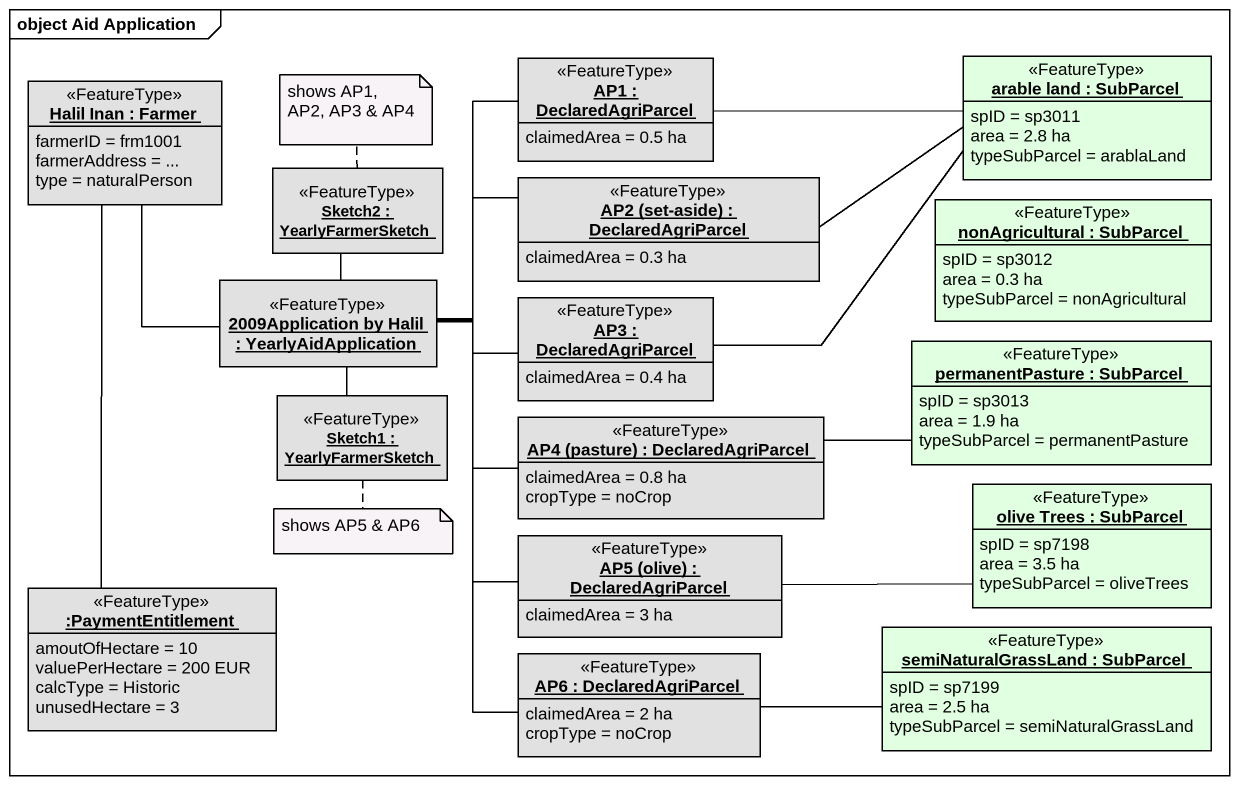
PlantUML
@startuml
mainframe object Aid Application
hide circle
hide empty members
object "Halil Inan : Farmer" as Halil_Inan <<FeatureType>> #E1E1E1 {
  farmerID = frm1001
  farmerAddress = ...
  type = naturalPerson
}
object "AP1 : DeclaredAgriParcel" as AP1 <<FeatureType>> #E1E1E1 {
  claimedArea = 0.5 ha
}
object "arable land : SubParcel" as arable_land <<FeatureType>> #E1FFE1 {
  spID = sp3011
  area = 2.8 ha
  typeSubParcel = arablaLand
}
object "Sketch2 : YearlyFarmerSketch" as Sketch2 <<FeatureType>> #E1E1E1
object "AP2 (set-aside) : DeclaredAgriParcel" as AP2_set_aside <<FeatureType>> #E1E1E1 {
  claimedArea = 0.3 ha
}
object "nonAgricultural : SubParcel" as nonAgricultural <<FeatureType>> #E1FFE1 {
  spID = sp3012
  area = 0.3 ha
  typeSubParcel = nonAgricultural
}
object "2009Application by Halil : YearlyAidApplication" as o2009Application_by_Halil <<FeatureType>> #E1E1E1
object "AP3 : DeclaredAgriParcel" as AP3 <<FeatureType>> #E1E1E1 {
  claimedArea = 0.4 ha
}
object "permanentPasture : SubParcel" as permanentPasture <<FeatureType>> #E1FFE1 {
  spID = sp3013
  area = 1.9 ha
  typeSubParcel = permanentPasture
}
object "Sketch1 : YearlyFarmerSketch" as Sketch1 <<FeatureType>> #E1E1E1
object "AP4 (pasture) : DeclaredAgriParcel" as AP4_pasture <<FeatureType>> #E1E1E1 {
  claimedArea = 0.8 ha
  cropType = noCrop
}
object "olive Trees : SubParcel" as olive_Trees <<FeatureType>> #E1FFE1 {
  spID = sp7198
  area = 3.5 ha
  typeSubParcel = oliveTrees
}
object ":PaymentEntitlement" as PaymentEntitlement <<FeatureType>> #E1E1E1 {
  amoutOfHectare = 10
  valuePerHectare = 200 EUR
  calcType = Historic
  unusedHectare = 3
}
object "AP5 (olive) : DeclaredAgriParcel" as AP5_olive <<FeatureType>> #E1E1E1 {
  claimedArea = 3 ha
}
object "AP6 : DeclaredAgriParcel" as AP6 <<FeatureType>> #E1E1E1 {
  claimedArea = 2 ha
  cropType = noCrop
}
object "semiNaturalGrassLand : SubParcel" as semiNaturalGrassLand <<FeatureType>> #E1FFE1 {
  spID = sp7199
  area = 2.5 ha
  typeSubParcel = semiNaturalGrassLand
}
Halil_Inan -- o2009Application_by_Halil
Halil_Inan -- PaymentEntitlement
AP1 -right- arable_land
AP2_set_aside -right- arable_land
o2009Application_by_Halil -up- AP1
o2009Application_by_Halil -up- Sketch2
o2009Application_by_Halil -right- AP2_set_aside
o2009Application_by_Halil -right- AP3
o2009Application_by_Halil -- Sketch1
o2009Application_by_Halil -right- AP4_pasture
o2009Application_by_Halil -- AP5_olive
o2009Application_by_Halil -- AP6
AP3 -right- arable_land
AP4_pasture -right- permanentPasture
AP5_olive -right- olive_Trees
AP6 -right- semiNaturalGrassLand
note top of Sketch2 : shows AP1, AP2, AP3 & AP4
note bottom of Sketch1 : shows AP5 & AP6
@enduml
